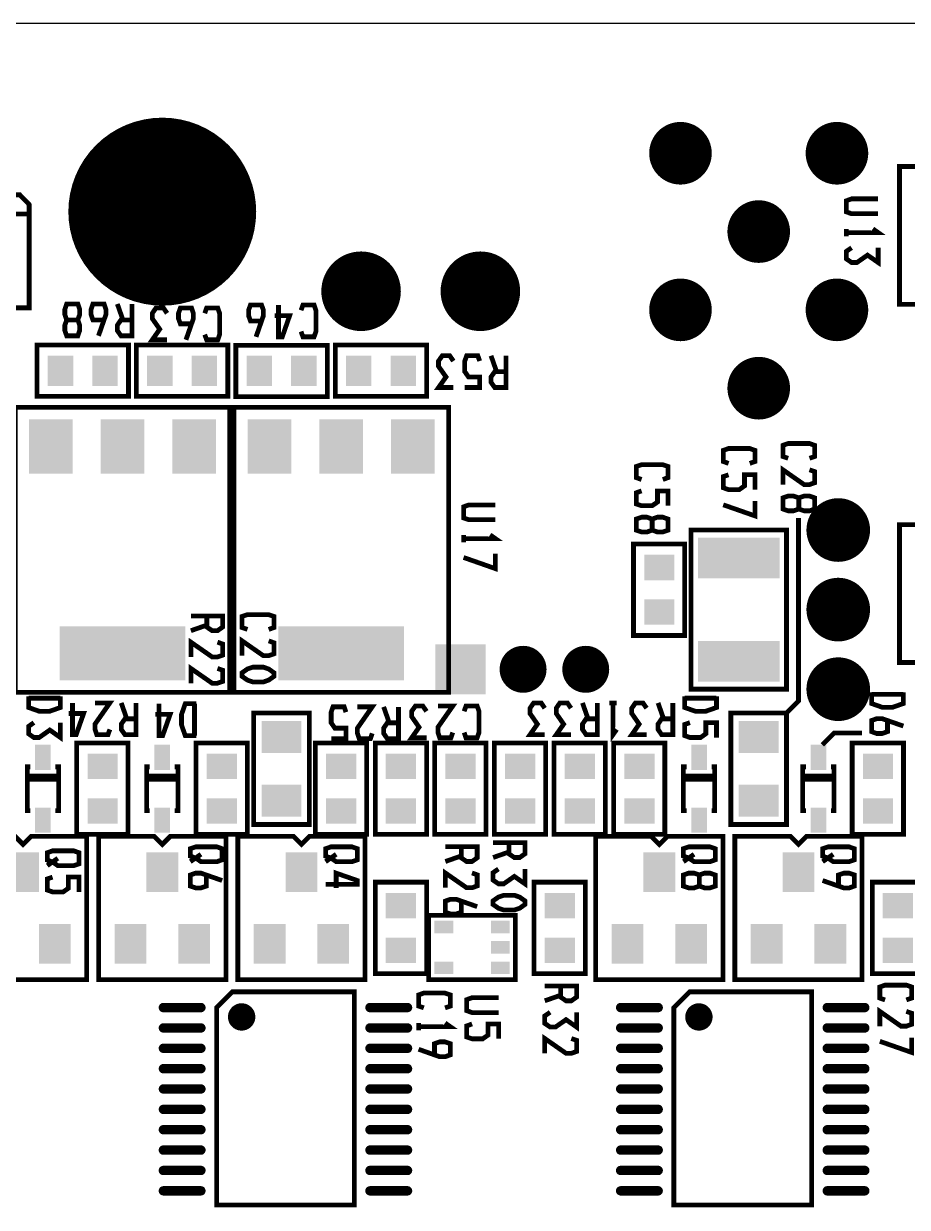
# Model space of a CAD drawing. Extents: x -72 to 72, y -78 to 50.
# Drawn here: x -4.43 to 23.8, y -53.82 to -16.04 of the extents above; entities that cross this region are included whole.
import ezdxf

# ---------------------------------------------------------------- set-up
doc = ezdxf.new("R2010")
doc.units = 0
doc.header["$MEASUREMENT"] = 0
doc.layers.get('0').update_dxf_attribs({"linetype": 'CONTINUOUS'})
for name, color, linetype in [('22-303-0_DRD', 7, 'CONTINUOUS'), ('22-303-0_SMB', 254, 'CONTINUOUS'), ('22-303-0_SSB', 1, 'CONTINUOUS')]:
    doc.layers.add(name, color=color, linetype=linetype)

# ---------------------------------------------------------------- blocks, each defined once
blk = doc.blocks.new('RECTANGLE_1')
blk.add_solid([(0.63627, 0.51308), (0.63627, -0.51308), (-0.63627, 0.51308), (-0.63627, -0.51308)])
blk = doc.blocks.new('RECTANGLE_7')
blk.add_solid([(0.4826, 0.4064), (0.4826, -0.4064), (-0.4826, 0.4064), (-0.4826, -0.4064)])
blk = doc.blocks.new('RECTANGLE_9')
blk.add_solid([(0.4064, 0.4826), (0.4064, -0.4826), (-0.4064, 0.4826), (-0.4064, -0.4826)])
blk = doc.blocks.new('ROUND_14')
at = {"const_width": 0.99949}
blk.add_lwpolyline([(-0.499744, 0, 1), (0.499744, 0, 1)], format="xyb", close=True, dxfattribs=at)
blk = doc.blocks.new('ROUND_19')
at = {"const_width": 0.7493}
blk.add_lwpolyline([(-0.37465, 0, 1), (0.37465, 0, 1)], format="xyb", close=True, dxfattribs=at)
blk = doc.blocks.new('SQUARE_20')
blk.add_solid([(0.8001, 0.8001), (0.8001, -0.8001), (-0.8001, 0.8001), (-0.8001, -0.8001)])
blk = doc.blocks.new('ROUND_25')
at = {"const_width": 1.27}
blk.add_lwpolyline([(-0.635, 0, 1), (0.635, 0, 1)], format="xyb", close=True, dxfattribs=at)
blk = doc.blocks.new('ROUND_28')
at = {"const_width": 2.99974}
blk.add_lwpolyline([(-1.49987, 0, 1), (1.49987, 0, 1)], format="xyb", close=True, dxfattribs=at)
blk = doc.blocks.new('RECTANGLE_36')
blk.add_solid([(0.508, 0.635), (0.508, -0.635), (-0.508, 0.635), (-0.508, -0.635)])
blk = doc.blocks.new('ROUND_37')
at = {"const_width": 1.016}
blk.add_lwpolyline([(-0.508, 0, 1), (0.508, 0, 1)], format="xyb", close=True, dxfattribs=at)
blk = doc.blocks.new('RECTANGLE_53')
blk.add_solid([(1.30048, 0.6477), (1.30048, -0.6477), (-1.30048, 0.6477), (-1.30048, -0.6477)])
blk = doc.blocks.new('RECTANGLE_54')
blk.add_solid([(0.25019, 0.40005), (0.25019, -0.40005), (-0.25019, 0.40005), (-0.25019, -0.40005)])
blk = doc.blocks.new('RECTANGLE_58')
blk.add_solid([(0.29972, 0.19939), (0.29972, -0.19939), (-0.29972, 0.19939), (-0.29972, -0.19939)])
blk = doc.blocks.new('OBLONG_59')
at = {"const_width": 0.29972}
blk.add_lwpolyline([(0.59944, 0), (-0.59944, 0)], dxfattribs=at)
at = {"const_width": 0.14986}
for points in [[(-0.67437, 0, 1), (-0.52451, 0, 1)], [(0.52451, 0, 1), (0.67437, 0, 1)]]:
    blk.add_lwpolyline(points, format="xyb", close=True, dxfattribs=at)
blk = doc.blocks.new('RECTANGLE_61')
blk.add_solid([(2.0066, 0.8636), (2.0066, -0.8636), (-2.0066, 0.8636), (-2.0066, -0.8636)])
blk = doc.blocks.new('RECTANGLE_62')
blk.add_solid([(0.6985, 0.8636), (0.6985, -0.8636), (-0.6985, 0.8636), (-0.6985, -0.8636)])

msp = doc.modelspace()

# ---------------------------------------------------------------- linework, layer by layer
at = {"layer": '22-303-0_DRD'}
msp.add_line((70, -16.042), (-70, -16.042), dxfattribs=at)
at = {"layer": '22-303-0_SSB', "const_width": 0.152}
for points in [[(30.345, -21.102), (29.845, -20.602), (23.546, -20.602), (23.546, -25.001), (30.345, -25.001), (30.345, -21.102)], [(-4.448, -21.608), (-4.549, -21.506), (-8.448, -21.506), (-8.448, -25.11), (-4.252, -25.11), (-4.252, -21.813), (-4.448, -21.608)], [(22.865, -22.108), (22.017, -22.108), (21.849, -22.049), (21.849, -21.694), (22.017, -21.633), (22.865, -21.633)], [(-8.349, -22.113), (-4.252, -22.113)], [(21.849, -22.827), (21.849, -22.591)], [(21.849, -22.71), (22.865, -22.71), (22.695, -22.591)], [(22.017, -23.192), (21.849, -23.309), (21.849, -23.548), (22.017, -23.665), (22.187, -23.665), (22.525, -23.429), (22.865, -23.665), (22.865, -23.192)], [(-3.053, -25.496), (-3.111, -25.666), (-3.111, -25.837), (-3.053, -26.004), (-2.697, -26.004), (-2.639, -25.837), (-2.639, -25.666), (-2.697, -25.496), (-3.053, -25.496), (-3.111, -25.329), (-3.111, -25.158), (-3.053, -24.988), (-2.697, -24.988), (-2.639, -25.158), (-2.639, -25.329), (-2.697, -25.496)], [(-1.859, -25.496), (-2.215, -25.496), (-2.273, -25.329), (-2.273, -25.158), (-2.215, -24.988), (-1.859, -24.988), (-1.801, -25.158), (-1.801, -25.329), (-2.037, -26.004)], [(-1.257, -25.496), (-1.435, -24.988)], [(-0.963, -25.496), (-1.318, -25.496), (-1.435, -25.666), (-1.435, -25.837), (-1.318, -26.004), (-0.963, -26.004), (-0.963, -24.988)], [(0.155, -25.285), (0.036, -25.115), (-0.201, -25.115), (-0.318, -25.285), (-0.318, -25.456), (-0.081, -25.793), (-0.318, -26.131), (0.155, -26.131)], [(0.935, -25.623), (0.579, -25.623), (0.518, -25.456), (0.518, -25.285), (0.579, -25.115), (0.935, -25.115), (0.993, -25.285), (0.993, -25.456), (0.757, -26.131)], [(1.356, -25.285), (1.417, -25.115), (1.773, -25.115), (1.831, -25.285), (1.831, -25.964), (1.773, -26.131), (1.417, -26.131), (1.356, -25.964)], [(3.172, -25.529), (2.817, -25.529), (2.756, -25.359), (2.756, -25.189), (2.817, -25.021), (3.172, -25.021), (3.231, -25.189), (3.231, -25.359), (2.995, -26.037)], [(3.594, -25.359), (4.069, -25.359), (3.833, -26.037), (3.713, -26.037), (3.713, -25.021)], [(4.432, -25.189), (4.493, -25.021), (4.849, -25.021), (4.907, -25.189), (4.907, -25.867), (4.849, -26.037), (4.493, -26.037), (4.432, -25.867)], [(-1.079, -26.296), (-4, -26.296), (-4, -27.935), (-1.079, -27.935), (-1.079, -26.296)], [(2.095, -26.296), (-0.826, -26.296), (-0.826, -27.935), (2.095, -27.935), (2.095, -26.296)], [(2.349, -27.947), (5.271, -27.947), (5.271, -26.309), (2.349, -26.309), (2.349, -27.947)], [(8.445, -26.296), (5.524, -26.296), (5.524, -27.935), (8.445, -27.935), (8.445, -26.296)], [(9.299, -26.809), (9.18, -26.639), (8.943, -26.639), (8.824, -26.809), (8.824, -26.98), (9.063, -27.317), (8.824, -27.655), (9.299, -27.655)], [(10.137, -26.809), (10.079, -26.639), (9.723, -26.639), (9.662, -26.809), (9.662, -27.147), (9.782, -27.317), (10.137, -27.317), (10.137, -27.655), (9.662, -27.655)], [(10.678, -27.147), (10.5, -26.639)], [(10.975, -27.147), (10.62, -27.147), (10.5, -27.317), (10.5, -27.488), (10.62, -27.655), (10.975, -27.655), (10.975, -26.639)], [(2.159, -28.29), (-4.699, -28.29), (-4.699, -37.383), (2.159, -37.383), (2.159, -28.29)], [(9.144, -28.29), (2.286, -28.29), (2.286, -37.383), (9.144, -37.383), (9.144, -28.29)], [(19.992, -29.913), (19.822, -29.855), (19.822, -29.499), (19.992, -29.441), (20.671, -29.441), (20.838, -29.499), (20.838, -29.855), (20.671, -29.913)], [(18.087, -30.076), (17.917, -30.015), (17.917, -29.659), (18.087, -29.601), (18.763, -29.601), (18.933, -29.659), (18.933, -30.015), (18.763, -30.076)], [(15.309, -30.589), (15.138, -30.531), (15.138, -30.175), (15.309, -30.117), (15.987, -30.117), (16.154, -30.175), (16.154, -30.531), (15.987, -30.589)], [(19.822, -30.752), (19.822, -30.279), (20.5, -30.752), (20.671, -30.752), (20.838, -30.693), (20.838, -30.338), (20.671, -30.279)], [(18.087, -30.439), (17.917, -30.498), (17.917, -30.853), (18.087, -30.914), (18.425, -30.914), (18.595, -30.795), (18.595, -30.439), (18.933, -30.439), (18.933, -30.914)], [(15.309, -30.955), (15.138, -31.013), (15.138, -31.369), (15.309, -31.427), (15.646, -31.427), (15.817, -31.31), (15.817, -30.955), (16.154, -30.955), (16.154, -31.427)], [(10.64, -31.874), (9.792, -31.874), (9.624, -31.816), (9.624, -31.46), (9.792, -31.402), (10.64, -31.402)], [(17.917, -31.397), (18.933, -31.752), (18.933, -31.277)], [(20.33, -31.531), (20.5, -31.59), (20.671, -31.59), (20.838, -31.531), (20.838, -31.176), (20.671, -31.117), (20.5, -31.117), (20.33, -31.176), (20.33, -31.531), (20.163, -31.59), (19.992, -31.59), (19.822, -31.531), (19.822, -31.176), (19.992, -31.117), (20.163, -31.117), (20.33, -31.176)], [(15.646, -32.207), (15.817, -32.265), (15.987, -32.265), (16.154, -32.207), (16.154, -31.851), (15.987, -31.793), (15.817, -31.793), (15.646, -31.851), (15.646, -32.207), (15.479, -32.265), (15.309, -32.265), (15.138, -32.207), (15.138, -31.851), (15.309, -31.793), (15.479, -31.793), (15.646, -31.851)], [(19.939, -38.044), (20.32, -37.663), (20.32, -31.821)], [(30.345, -32.532), (29.845, -32.032), (23.546, -32.032), (23.546, -36.431), (30.345, -36.431), (30.345, -32.532)], [(9.624, -32.596), (9.624, -32.357)], [(9.624, -32.476), (10.64, -32.476), (10.47, -32.357)], [(19.558, -32.202), (16.891, -32.202), (16.891, -37.282), (19.939, -37.282), (19.939, -32.202), (19.558, -32.202)], [(15.05, -32.646), (15.05, -35.567), (16.688, -35.567), (16.688, -32.646), (15.05, -32.646)], [(9.624, -33.078), (10.64, -33.434), (10.64, -32.959)], [(1.422, -34.943), (1.422, -35.298), (1.593, -35.415), (1.763, -35.415), (1.93, -35.298), (1.93, -34.943), (0.914, -34.943)], [(2.72, -35.374), (2.55, -35.316), (2.55, -34.96), (2.72, -34.902), (3.399, -34.902), (3.566, -34.96), (3.566, -35.316), (3.399, -35.374)], [(1.422, -35.237), (0.914, -35.415)], [(0.914, -36.253), (0.914, -35.781), (1.593, -36.253), (1.763, -36.253), (1.93, -36.195), (1.93, -35.839), (1.763, -35.781)], [(2.55, -36.213), (2.55, -35.74), (3.228, -36.213), (3.399, -36.213), (3.566, -36.154), (3.566, -35.799), (3.399, -35.74)], [(0.914, -37.091), (0.914, -36.619), (1.593, -37.091), (1.763, -37.091), (1.93, -37.033), (1.93, -36.677), (1.763, -36.619)], [(2.55, -36.756), (2.72, -36.637), (2.891, -36.578), (3.228, -36.578), (3.399, -36.637), (3.566, -36.756), (3.566, -36.873), (3.399, -36.992), (3.228, -37.051), (2.891, -37.051), (2.72, -36.992), (2.55, -36.873), (2.55, -36.756)], [(22.654, -37.383), (22.654, -37.739), (22.992, -37.858), (23.33, -37.858), (23.67, -37.739), (23.67, -37.383)], [(22.654, -37.442), (23.67, -37.442)], [(-4.27, -37.51), (-4.27, -37.866), (-3.932, -37.985), (-3.592, -37.985), (-3.254, -37.866), (-3.254, -37.51)], [(-4.27, -37.569), (-3.254, -37.569)], [(-2.987, -38.057), (-2.512, -38.057), (-2.751, -38.735), (-2.868, -38.735), (-2.868, -37.719)], [(-2.149, -37.719), (-1.674, -37.719), (-2.149, -38.397), (-2.149, -38.565), (-2.09, -38.735), (-1.735, -38.735), (-1.674, -38.565)], [(-1.133, -38.227), (-1.311, -37.719)], [(-0.836, -38.227), (-1.191, -38.227), (-1.311, -38.397), (-1.311, -38.565), (-1.191, -38.735), (-0.836, -38.735), (-0.836, -37.719)], [(-0.224, -38.087), (0.251, -38.087), (0.013, -38.763), (-0.104, -38.763), (-0.104, -37.747)], [(1.09, -37.747), (0.734, -37.747), (0.615, -38.087), (0.615, -38.425), (0.734, -38.763), (1.09, -38.763)], [(1.029, -37.747), (1.029, -38.763)], [(5.867, -38.016), (5.809, -37.846), (5.453, -37.846), (5.395, -38.016), (5.395, -38.354), (5.512, -38.524), (5.867, -38.524), (5.867, -38.862), (5.395, -38.862)], [(6.233, -37.846), (6.706, -37.846), (6.233, -38.524), (6.233, -38.692), (6.292, -38.862), (6.647, -38.862), (6.706, -38.692)], [(7.249, -38.354), (7.071, -37.846)], [(7.544, -38.354), (7.188, -38.354), (7.071, -38.524), (7.071, -38.692), (7.188, -38.862), (7.544, -38.862), (7.544, -37.846)], [(8.44, -37.988), (8.321, -37.818), (8.085, -37.818), (7.965, -37.988), (7.965, -38.156), (8.202, -38.496), (7.965, -38.834), (8.44, -38.834)], [(8.804, -37.818), (9.279, -37.818), (8.804, -38.496), (8.804, -38.664), (8.862, -38.834), (9.218, -38.834), (9.279, -38.664)], [(9.642, -37.988), (9.7, -37.818), (10.056, -37.818), (10.117, -37.988), (10.117, -38.664), (10.056, -38.834), (9.7, -38.834), (9.642, -38.664)], [(12.217, -37.889), (12.101, -37.719), (11.862, -37.719), (11.745, -37.889), (11.745, -38.057), (11.981, -38.397), (11.745, -38.735), (12.217, -38.735)], [(13.056, -37.889), (12.939, -37.719), (12.7, -37.719), (12.583, -37.889), (12.583, -38.057), (12.819, -38.397), (12.583, -38.735), (13.056, -38.735)], [(13.599, -38.227), (13.421, -37.719)], [(13.894, -38.227), (13.538, -38.227), (13.421, -38.397), (13.421, -38.565), (13.538, -38.735), (13.894, -38.735), (13.894, -37.719)], [(14.275, -37.719), (14.514, -37.719)], [(14.394, -37.719), (14.394, -38.735), (14.514, -38.565)], [(15.469, -37.889), (15.352, -37.719), (15.113, -37.719), (14.996, -37.889), (14.996, -38.057), (15.232, -38.397), (14.996, -38.735), (15.469, -38.735)], [(16.012, -38.227), (15.834, -37.719)], [(16.307, -38.227), (15.951, -38.227), (15.834, -38.397), (15.834, -38.565), (15.951, -38.735), (16.307, -38.735), (16.307, -37.719)], [(16.685, -37.51), (16.685, -37.866), (17.023, -37.985), (17.361, -37.985), (17.701, -37.866), (17.701, -37.51)], [(16.685, -37.569), (17.701, -37.569)], [(4.699, -41.6), (4.699, -38.044), (2.921, -38.044), (2.921, -41.6), (4.699, -41.6)], [(19.939, -41.6), (19.939, -38.044), (18.161, -38.044), (18.161, -41.6), (19.939, -41.6)], [(23.162, -38.28), (23.162, -38.636), (22.992, -38.697), (22.822, -38.697), (22.654, -38.636), (22.654, -38.28), (22.822, -38.222), (22.992, -38.222), (23.67, -38.458)], [(-4.1, -38.349), (-4.27, -38.468), (-4.27, -38.704), (-4.1, -38.824), (-3.932, -38.824), (-3.592, -38.585), (-3.254, -38.824), (-3.254, -38.349)], [(16.853, -38.349), (16.685, -38.407), (16.685, -38.763), (16.853, -38.824), (17.193, -38.824), (17.361, -38.704), (17.361, -38.349), (17.701, -38.349), (17.701, -38.824)], [(21.082, -39.06), (21.463, -38.679), (22.352, -38.679)], [(-2.731, -38.996), (-2.731, -41.917), (-1.092, -41.917), (-1.092, -38.996), (-2.731, -38.996)], [(1.079, -38.996), (1.079, -41.917), (2.718, -41.917), (2.718, -38.996), (1.079, -38.996)], [(4.889, -38.996), (4.889, -41.917), (6.528, -41.917), (6.528, -38.996), (4.889, -38.996)], [(8.445, -41.917), (8.445, -38.996), (6.807, -38.996), (6.807, -41.917), (8.445, -41.917)], [(8.7, -38.996), (8.7, -41.917), (10.338, -41.917), (10.338, -38.996), (8.7, -38.996)], [(10.604, -38.996), (10.604, -41.917), (12.243, -41.917), (12.243, -38.996), (10.604, -38.996)], [(12.509, -38.996), (12.509, -41.917), (14.148, -41.917), (14.148, -38.996), (12.509, -38.996)], [(14.415, -38.996), (14.415, -41.917), (16.053, -41.917), (16.053, -38.996), (14.415, -38.996)], [(22.035, -38.996), (22.035, -41.917), (23.673, -41.917), (23.673, -38.996), (22.035, -38.996)], [(-4.209, -39.758), (-4.31, -39.758), (-4.31, -41.155), (-4.209, -41.155)], [(-3.31, -40.058), (-3.31, -40.157), (-4.31, -40.157), (-4.31, -40.058), (-3.31, -40.058)], [(-3.411, -41.155), (-3.31, -41.155), (-3.31, -39.758), (-3.411, -39.758)], [(-0.399, -39.758), (-0.5, -39.758), (-0.5, -41.155), (-0.399, -41.155)], [(0.5, -40.058), (0.5, -40.157), (-0.5, -40.157), (-0.5, -40.058), (0.5, -40.058)], [(0.399, -41.155), (0.5, -41.155), (0.5, -39.758), (0.399, -39.758)], [(16.746, -39.758), (16.645, -39.758), (16.645, -41.155), (16.746, -41.155)], [(17.645, -40.058), (17.645, -40.157), (16.645, -40.157), (16.645, -40.058), (17.645, -40.058)], [(17.544, -41.155), (17.645, -41.155), (17.645, -39.758), (17.544, -39.758)], [(20.556, -39.758), (20.455, -39.758), (20.455, -41.155), (20.556, -41.155)], [(21.455, -40.058), (21.455, -40.157), (20.455, -40.157), (20.455, -40.058), (21.455, -40.058)], [(21.354, -41.155), (21.455, -41.155), (21.455, -39.758), (21.354, -39.758)], [(-6.477, -46.553), (-2.413, -46.553), (-2.413, -41.981), (-4.191, -41.981), (-4.445, -42.235), (-4.699, -41.981), (-6.477, -41.981), (-6.477, -46.553)], [(-2.032, -46.553), (2.032, -46.553), (2.032, -41.981), (0.254, -41.981), (0, -42.235), (-0.254, -41.981), (-2.032, -41.981), (-2.032, -46.553)], [(2.413, -46.553), (6.477, -46.553), (6.477, -41.981), (4.699, -41.981), (4.445, -42.235), (4.191, -41.981), (2.413, -41.981), (2.413, -46.553)], [(13.843, -46.553), (17.907, -46.553), (17.907, -41.981), (16.129, -41.981), (15.875, -42.235), (15.621, -41.981), (13.843, -41.981), (13.843, -46.553)], [(18.288, -46.553), (22.352, -46.553), (22.352, -41.981), (20.574, -41.981), (20.32, -42.235), (20.066, -41.981), (18.288, -41.981), (18.288, -46.553)], [(1.067, -42.314), (0.897, -42.372), (0.897, -42.608), (1.067, -42.669), (1.237, -42.786), (1.745, -42.786), (1.913, -42.728), (1.913, -42.372), (1.745, -42.314), (1.067, -42.314)], [(5.385, -42.314), (5.215, -42.372), (5.215, -42.608), (5.385, -42.669), (5.555, -42.786), (6.063, -42.786), (6.231, -42.728), (6.231, -42.372), (6.063, -42.314), (5.385, -42.314)], [(9.55, -42.309), (9.55, -42.664), (9.721, -42.781), (9.891, -42.781), (10.058, -42.664), (10.058, -42.309), (9.042, -42.309)], [(11.074, -42.182), (11.074, -42.537), (11.245, -42.654), (11.415, -42.654), (11.582, -42.537), (11.582, -42.182), (10.566, -42.182)], [(16.815, -42.314), (16.645, -42.372), (16.645, -42.608), (16.815, -42.669), (16.985, -42.786), (17.493, -42.786), (17.661, -42.728), (17.661, -42.372), (17.493, -42.314), (16.815, -42.314)], [(21.26, -42.314), (21.09, -42.372), (21.09, -42.608), (21.26, -42.669), (21.43, -42.786), (21.938, -42.786), (22.106, -42.728), (22.106, -42.372), (21.938, -42.314), (21.26, -42.314)], [(-3.505, -42.441), (-3.673, -42.499), (-3.673, -42.735), (-3.505, -42.796), (-3.335, -42.913), (-2.827, -42.913), (-2.657, -42.855), (-2.657, -42.499), (-2.827, -42.441), (-3.505, -42.441)], [(-3.335, -42.677), (-3.673, -42.913)], [(1.237, -42.55), (0.897, -42.786)], [(5.555, -42.55), (5.215, -42.786)], [(9.55, -42.603), (9.042, -42.781)], [(11.074, -42.476), (10.566, -42.654)], [(16.985, -42.55), (16.645, -42.786)], [(21.43, -42.55), (21.09, -42.786)], [(5.555, -43.624), (5.555, -43.152), (6.231, -43.388), (6.231, -43.507), (5.215, -43.507)], [(9.042, -43.619), (9.042, -43.147), (9.721, -43.619), (9.891, -43.619), (10.058, -43.561), (10.058, -43.205), (9.891, -43.147)], [(10.737, -43.02), (10.566, -43.137), (10.566, -43.375), (10.737, -43.492), (10.907, -43.492), (11.245, -43.256), (11.582, -43.492), (11.582, -43.02)], [(-3.505, -43.279), (-3.673, -43.337), (-3.673, -43.693), (-3.505, -43.751), (-3.165, -43.751), (-2.997, -43.634), (-2.997, -43.279), (-2.657, -43.279), (-2.657, -43.751)], [(1.405, -43.21), (1.405, -43.566), (1.237, -43.624), (1.067, -43.624), (0.897, -43.566), (0.897, -43.21), (1.067, -43.152), (1.237, -43.152), (1.913, -43.388)], [(8.445, -46.362), (8.445, -43.441), (6.807, -43.441), (6.807, -46.362), (8.445, -46.362)], [(11.874, -43.441), (11.874, -46.362), (13.513, -46.362), (13.513, -43.441), (11.874, -43.441)], [(17.153, -43.566), (17.323, -43.624), (17.493, -43.624), (17.661, -43.566), (17.661, -43.21), (17.493, -43.152), (17.323, -43.152), (17.153, -43.21), (17.153, -43.566), (16.985, -43.624), (16.815, -43.624), (16.645, -43.566), (16.645, -43.21), (16.815, -43.152), (16.985, -43.152), (17.153, -43.21)], [(21.598, -43.566), (21.598, -43.21), (21.768, -43.152), (21.938, -43.152), (22.106, -43.21), (22.106, -43.566), (21.938, -43.624), (21.768, -43.624), (21.09, -43.388)], [(24.32, -46.362), (24.32, -43.441), (22.682, -43.441), (22.682, -46.362), (24.32, -46.362)], [(10.566, -44.036), (10.737, -43.916), (10.907, -43.858), (11.245, -43.858), (11.415, -43.916), (11.582, -44.036), (11.582, -44.153), (11.415, -44.272), (11.245, -44.33), (10.907, -44.33), (10.737, -44.272), (10.566, -44.153), (10.566, -44.036)], [(9.55, -44.043), (9.55, -44.399), (9.383, -44.457), (9.213, -44.457), (9.042, -44.399), (9.042, -44.043), (9.213, -43.985), (9.383, -43.985), (10.058, -44.221)], [(11.278, -46.553), (11.278, -44.495), (8.509, -44.495), (8.509, -46.553), (11.278, -46.553)], [(12.725, -46.754), (12.725, -47.109), (12.896, -47.226), (13.066, -47.226), (13.233, -47.109), (13.233, -46.754), (12.217, -46.754)], [(23.086, -47.198), (22.918, -47.14), (22.918, -46.784), (23.086, -46.726), (23.764, -46.726), (23.934, -46.784), (23.934, -47.14), (23.764, -47.198)], [(2.235, -46.941), (1.735, -47.442), (1.735, -53.741), (6.134, -53.741), (6.134, -46.941), (2.235, -46.941)], [(8.354, -47.452), (8.186, -47.394), (8.186, -47.038), (8.354, -46.98), (9.032, -46.98), (9.202, -47.038), (9.202, -47.394), (9.032, -47.452)], [(10.742, -47.602), (9.896, -47.602), (9.726, -47.543), (9.726, -47.188), (9.896, -47.127), (10.742, -47.127)], [(12.725, -47.048), (12.217, -47.226)], [(16.84, -46.941), (16.34, -47.442), (16.34, -53.741), (20.739, -53.741), (20.739, -46.941), (16.84, -46.941)], [(2.873, -47.62), (2.195, -47.62)], [(2.276, -47.993), (2.276, -47.49)], [(2.786, -47.483), (2.283, -47.483)], [(2.413, -48.079), (2.413, -47.401)], [(2.55, -48.102), (2.55, -47.381)], [(2.687, -48.069), (2.687, -47.414)], [(2.824, -47.955), (2.824, -47.526)], [(12.388, -47.592), (12.217, -47.709), (12.217, -47.947), (12.388, -48.064), (12.558, -48.064), (12.896, -47.828), (13.233, -48.064), (13.233, -47.592)], [(17.478, -47.62), (16.8, -47.62)], [(16.881, -47.993), (16.881, -47.49)], [(17.391, -47.483), (16.888, -47.483)], [(17.018, -48.079), (17.018, -47.401)], [(17.155, -48.102), (17.155, -47.381)], [(17.292, -48.069), (17.292, -47.414)], [(17.429, -47.955), (17.429, -47.526)], [(22.918, -48.036), (22.918, -47.564), (23.594, -48.036), (23.764, -48.036), (23.934, -47.978), (23.934, -47.622), (23.764, -47.564)], [(2.896, -47.757), (2.174, -47.757)], [(2.863, -47.894), (2.207, -47.894)], [(2.748, -48.031), (2.319, -48.031)], [(8.186, -48.173), (8.186, -47.935)], [(8.186, -48.054), (9.202, -48.054), (9.032, -47.935)], [(9.896, -47.965), (9.726, -48.026), (9.726, -48.382), (9.896, -48.44), (10.234, -48.44), (10.404, -48.321), (10.404, -47.965), (10.742, -47.965), (10.742, -48.44)], [(17.501, -47.757), (16.779, -47.757)], [(17.468, -47.894), (16.812, -47.894)], [(17.353, -48.031), (16.924, -48.031)], [(12.217, -48.902), (12.217, -48.43), (12.896, -48.902), (13.066, -48.902), (13.233, -48.844), (13.233, -48.488), (13.066, -48.43)], [(22.918, -48.519), (23.934, -48.874), (23.934, -48.402)], [(8.694, -48.951), (8.694, -48.595), (8.862, -48.537), (9.032, -48.537), (9.202, -48.595), (9.202, -48.951), (9.032, -49.012), (8.862, -49.012), (8.186, -48.773)]]:
    msp.add_lwpolyline(points, dxfattribs=at)
for points in [[(2.174, -47.742, -0.414214), (2.535, -47.381)], [(2.535, -47.381, -0.414214), (2.896, -47.742)], [(16.779, -47.742, -0.414214), (17.14, -47.381)], [(17.14, -47.381, -0.414214), (17.501, -47.742)], [(2.535, -48.102, -0.414214), (2.174, -47.742)], [(2.896, -47.742, -0.414214), (2.535, -48.102)], [(17.14, -48.102, -0.414214), (16.779, -47.742)], [(17.501, -47.742, -0.414214), (17.14, -48.102)]]:
    msp.add_lwpolyline(points, format="xyb", dxfattribs=at)

# ---------------------------------------------------------------- block references
at = {"layer": '22-303-0_SMB', "xscale": -1, "rotation": 180}
for name, p in [('ROUND_28', (0, -22.042)), ('ROUND_14', (16.551, -20.178)), ('ROUND_14', (21.549, -20.178)), ('ROUND_14', (19.05, -22.677)), ('ROUND_25', (6.35, -24.582)), ('ROUND_25', (10.16, -24.582)), ('ROUND_14', (16.551, -25.176)), ('ROUND_14', (21.549, -25.176)), ('RECTANGLE_9', (-3.251, -27.122)), ('RECTANGLE_9', (-1.829, -27.122)), ('RECTANGLE_9', (-0.076, -27.122)), ('RECTANGLE_9', (1.346, -27.122)), ('RECTANGLE_9', (3.099, -27.122)), ('RECTANGLE_9', (4.521, -27.122)), ('RECTANGLE_9', (6.274, -27.122)), ('RECTANGLE_9', (7.696, -27.122)), ('ROUND_14', (19.05, -27.676)), ('RECTANGLE_62', (-3.556, -29.535)), ('RECTANGLE_62', (-1.27, -29.535)), ('RECTANGLE_62', (1.016, -29.535)), ('RECTANGLE_62', (3.429, -29.535)), ('RECTANGLE_62', (5.715, -29.535)), ('RECTANGLE_62', (8.001, -29.535)), ('ROUND_37', (21.59, -32.202)), ('RECTANGLE_53', (18.415, -33.091)), ('RECTANGLE_7', (15.875, -33.396)), ('ROUND_37', (21.59, -34.742)), ('RECTANGLE_7', (15.875, -34.818)), ('RECTANGLE_61', (-1.27, -36.139)), ('RECTANGLE_61', (5.715, -36.139)), ('SQUARE_20', (9.525, -36.647)), ('RECTANGLE_53', (18.415, -36.393)), ('ROUND_19', (11.524, -36.647)), ('ROUND_19', (13.525, -36.647)), ('ROUND_37', (21.59, -37.282)), ('RECTANGLE_1', (3.81, -38.806)), ('RECTANGLE_1', (19.05, -38.806)), ('RECTANGLE_54', (-3.81, -39.456)), ('RECTANGLE_54', (0, -39.456)), ('RECTANGLE_54', (17.145, -39.456)), ('RECTANGLE_54', (20.955, -39.456)), ('RECTANGLE_7', (-1.905, -39.746)), ('RECTANGLE_7', (1.905, -39.746)), ('RECTANGLE_7', (5.715, -39.746)), ('RECTANGLE_7', (7.62, -39.746)), ('RECTANGLE_7', (9.525, -39.746)), ('RECTANGLE_7', (11.43, -39.746)), ('RECTANGLE_7', (13.335, -39.746)), ('RECTANGLE_7', (15.24, -39.746)), ('RECTANGLE_7', (22.86, -39.746)), ('RECTANGLE_1', (3.81, -40.838)), ('RECTANGLE_1', (19.05, -40.838)), ('RECTANGLE_7', (-1.905, -41.168)), ('RECTANGLE_7', (1.905, -41.168)), ('RECTANGLE_7', (5.715, -41.168)), ('RECTANGLE_7', (7.62, -41.168)), ('RECTANGLE_7', (9.525, -41.168)), ('RECTANGLE_7', (11.43, -41.168)), ('RECTANGLE_7', (13.335, -41.168)), ('RECTANGLE_7', (15.24, -41.168)), ('RECTANGLE_7', (22.86, -41.168)), ('RECTANGLE_54', (-3.81, -41.458)), ('RECTANGLE_54', (0, -41.458)), ('RECTANGLE_54', (17.145, -41.458)), ('RECTANGLE_54', (20.955, -41.458)), ('RECTANGLE_36', (-4.445, -43.124)), ('RECTANGLE_36', (0, -43.124)), ('RECTANGLE_36', (4.445, -43.124)), ('RECTANGLE_36', (15.875, -43.124)), ('RECTANGLE_36', (20.32, -43.124)), ('RECTANGLE_7', (7.62, -44.191)), ('RECTANGLE_7', (12.7, -44.191)), ('RECTANGLE_7', (23.495, -44.191)), ('RECTANGLE_36', (-3.429, -45.41)), ('RECTANGLE_36', (-1.016, -45.41)), ('RECTANGLE_36', (1.016, -45.41)), ('RECTANGLE_36', (3.429, -45.41)), ('RECTANGLE_36', (5.461, -45.41)), ('RECTANGLE_58', (8.994, -44.871)), ('RECTANGLE_58', (10.795, -44.871)), ('RECTANGLE_36', (14.859, -45.41)), ('RECTANGLE_36', (16.891, -45.41)), ('RECTANGLE_36', (19.304, -45.41)), ('RECTANGLE_36', (21.336, -45.41)), ('RECTANGLE_7', (7.62, -45.613)), ('RECTANGLE_58', (10.795, -45.522)), ('RECTANGLE_7', (12.7, -45.613)), ('RECTANGLE_7', (23.495, -45.613)), ('RECTANGLE_58', (8.994, -46.172)), ('RECTANGLE_58', (10.795, -46.172)), ('OBLONG_59', (0.635, -47.442)), ('OBLONG_59', (7.234, -47.442)), ('OBLONG_59', (15.24, -47.442)), ('OBLONG_59', (21.839, -47.442)), ('OBLONG_59', (0.635, -48.092)), ('OBLONG_59', (7.234, -48.092)), ('OBLONG_59', (15.24, -48.092)), ('OBLONG_59', (21.839, -48.092)), ('OBLONG_59', (0.635, -48.742)), ('OBLONG_59', (7.234, -48.742)), ('OBLONG_59', (15.24, -48.742)), ('OBLONG_59', (21.839, -48.742)), ('OBLONG_59', (0.635, -49.393)), ('OBLONG_59', (7.234, -49.393)), ('OBLONG_59', (15.24, -49.393)), ('OBLONG_59', (21.839, -49.393)), ('OBLONG_59', (0.635, -50.04)), ('OBLONG_59', (7.234, -50.04)), ('OBLONG_59', (15.24, -50.04)), ('OBLONG_59', (21.839, -50.04)), ('OBLONG_59', (0.635, -50.691)), ('OBLONG_59', (7.234, -50.691)), ('OBLONG_59', (15.24, -50.691)), ('OBLONG_59', (21.839, -50.691)), ('OBLONG_59', (0.635, -51.341)), ('OBLONG_59', (7.234, -51.341)), ('OBLONG_59', (15.24, -51.341)), ('OBLONG_59', (21.839, -51.341)), ('OBLONG_59', (0.635, -51.991)), ('OBLONG_59', (7.234, -51.991)), ('OBLONG_59', (15.24, -51.991)), ('OBLONG_59', (21.839, -51.991)), ('OBLONG_59', (0.635, -52.641)), ('OBLONG_59', (7.234, -52.641)), ('OBLONG_59', (15.24, -52.641)), ('OBLONG_59', (21.839, -52.641)), ('OBLONG_59', (0.635, -53.291)), ('OBLONG_59', (7.234, -53.291)), ('OBLONG_59', (15.24, -53.291)), ('OBLONG_59', (21.839, -53.291))]:
    msp.add_blockref(name, p, dxfattribs=at)

doc.saveas('drawing.dxf')
